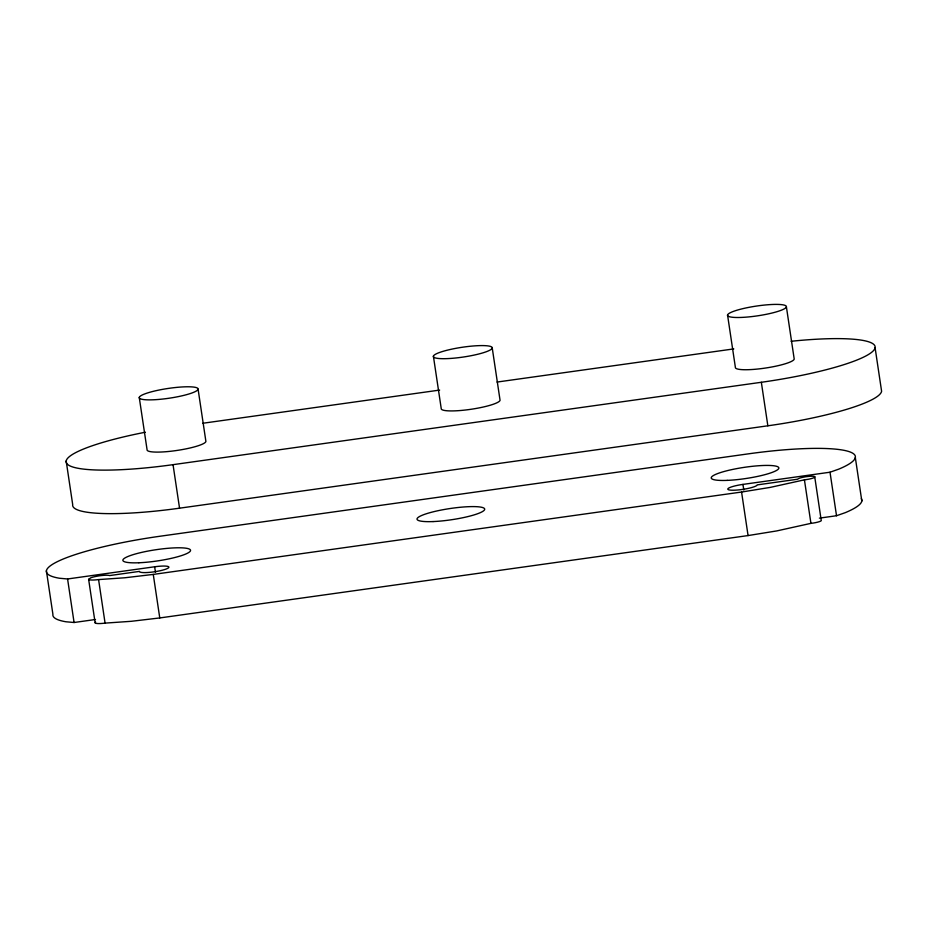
<?xml version="1.0" encoding="UTF-8"?>
<svg xmlns="http://www.w3.org/2000/svg" width="928" height="928" viewBox="0 0 928 928"><rect width="100%" height="100%" fill="white"/><g stroke="black" fill="none" stroke-linecap="round" stroke-linejoin="round"><path stroke-width="1.39" d="M88.624 579.316L90.898 577.75A10.962 1.81 -8.5 0 1 101.245 575.569A10.962 1.81 -8.5 0 1 109.713 575.557L139.478 571.393A14.871 2.459 -8.5 0 0 153.723 571.88A14.871 2.459 -8.5 0 0 168.896 567.263A14.871 2.459 -8.5 0 0 154.64 566.776L67.582 578.968L59.462 578.248A111.557 18.409 -8.5 0 1 160.15 536.222L748.455 453.838A111.557 18.409 -8.5 0 1 838.819 469.116L830.015 472.213L742.945 484.404A14.871 2.459 -8.5 0 0 727.784 489.01A14.871 2.459 -8.5 0 0 742.029 489.497A14.871 2.459 -8.5 0 0 757.202 484.892L797.639 479.219A8.746 1.45 -8.5 0 1 805.771 476.748A8.746 1.45 -8.5 0 1 814.691 476.586L821.268 520.689A8.746 1.45 -8.5 0 1 810.933 523.357L776.748 530.92L748.072 535.572L159.767 617.944L131.335 621.296L105.073 623.117A10.962 1.81 -8.5 0 1 96.025 623.338L95.132 622.839L88.624 579.316L89.517 579.814A10.962 1.81 -8.5 0 0 98.577 579.582L124.828 577.773L153.271 574.42L741.576 492.037L770.24 487.397L804.425 479.834A8.746 1.45 -8.5 0 0 814.761 477.154L814.691 476.586M95.132 622.839L95.607 622.12M819.389 518.137L836.522 515.736L845.327 512.639A111.557 18.409 -8.5 0 0 861.335 498.661M202.884 423.249L439.64 390.085M497.037 382.058L733.793 348.905M145.406 432.216A111.557 18.409 -8.5 0 0 67.013 463.826A111.557 18.409 -8.5 0 0 173.037 464.661L761.343 382.278A111.557 18.409 -8.5 0 0 874.13 349.821A111.557 18.409 -8.5 0 0 791.12 341.284M66.178 461.007L72.686 504.53A111.557 18.409 -8.5 0 0 179.545 508.184L767.85 425.801A111.557 18.409 -8.5 0 0 881.6 391.256L875.092 347.733M46.4 570.766L52.908 614.29A111.557 18.409 -8.5 0 0 65.958 621.772L74.078 622.502L95.491 619.498M855.314 457.492L861.822 501.016M830.015 472.213L836.522 515.736M786.399 306.832A29.742 4.907 -8.5 0 1 741.484 317.422A29.742 4.907 -8.5 0 1 743.073 308.595A29.742 4.907 -8.5 0 1 786.399 306.832L794.206 359.055A29.742 4.907 -8.5 0 1 763.872 368.277A29.742 4.907 -8.5 0 1 735.37 367.302L727.564 315.068M804.425 479.834L810.933 523.357M761.343 382.278L767.85 425.801M742.945 484.404L743.792 490.019M741.576 492.037L748.072 535.572M492.246 348.023A29.742 4.907 -8.5 0 1 447.331 358.614A29.742 4.907 -8.5 0 1 448.92 349.786A29.742 4.907 -8.5 0 1 492.246 348.023L500.053 400.246A29.742 4.907 -8.5 0 1 469.719 409.468A29.742 4.907 -8.5 0 1 441.218 408.494L433.411 356.259M198.093 389.215A29.742 4.907 -8.5 0 1 153.178 399.794A29.742 4.907 -8.5 0 1 154.767 390.978A29.742 4.907 -8.5 0 1 198.093 389.215L205.9 441.438A29.742 4.907 -8.5 0 1 175.566 450.648A29.742 4.907 -8.5 0 1 147.065 449.674L139.258 397.451M173.037 464.661L179.545 508.184M154.64 566.776L155.486 572.402M153.271 574.42L159.767 617.944M98.577 579.582L105.073 623.117M67.582 578.968L74.078 622.502M727.181 480.379A34.208 5.649 -8.5 0 0 778.836 468.199A34.208 5.649 -8.5 0 0 729.014 470.241A34.208 5.649 -8.5 0 0 727.181 480.379M433.028 521.571A34.208 5.649 -8.5 0 0 484.683 509.391A34.208 5.649 -8.5 0 0 434.861 511.421A34.208 5.649 -8.5 0 0 433.028 521.571M138.875 562.762A34.208 5.649 -8.5 0 0 190.53 550.582A34.208 5.649 -8.5 0 0 140.708 552.612A34.208 5.649 -8.5 0 0 138.875 562.762"/></g></svg>
